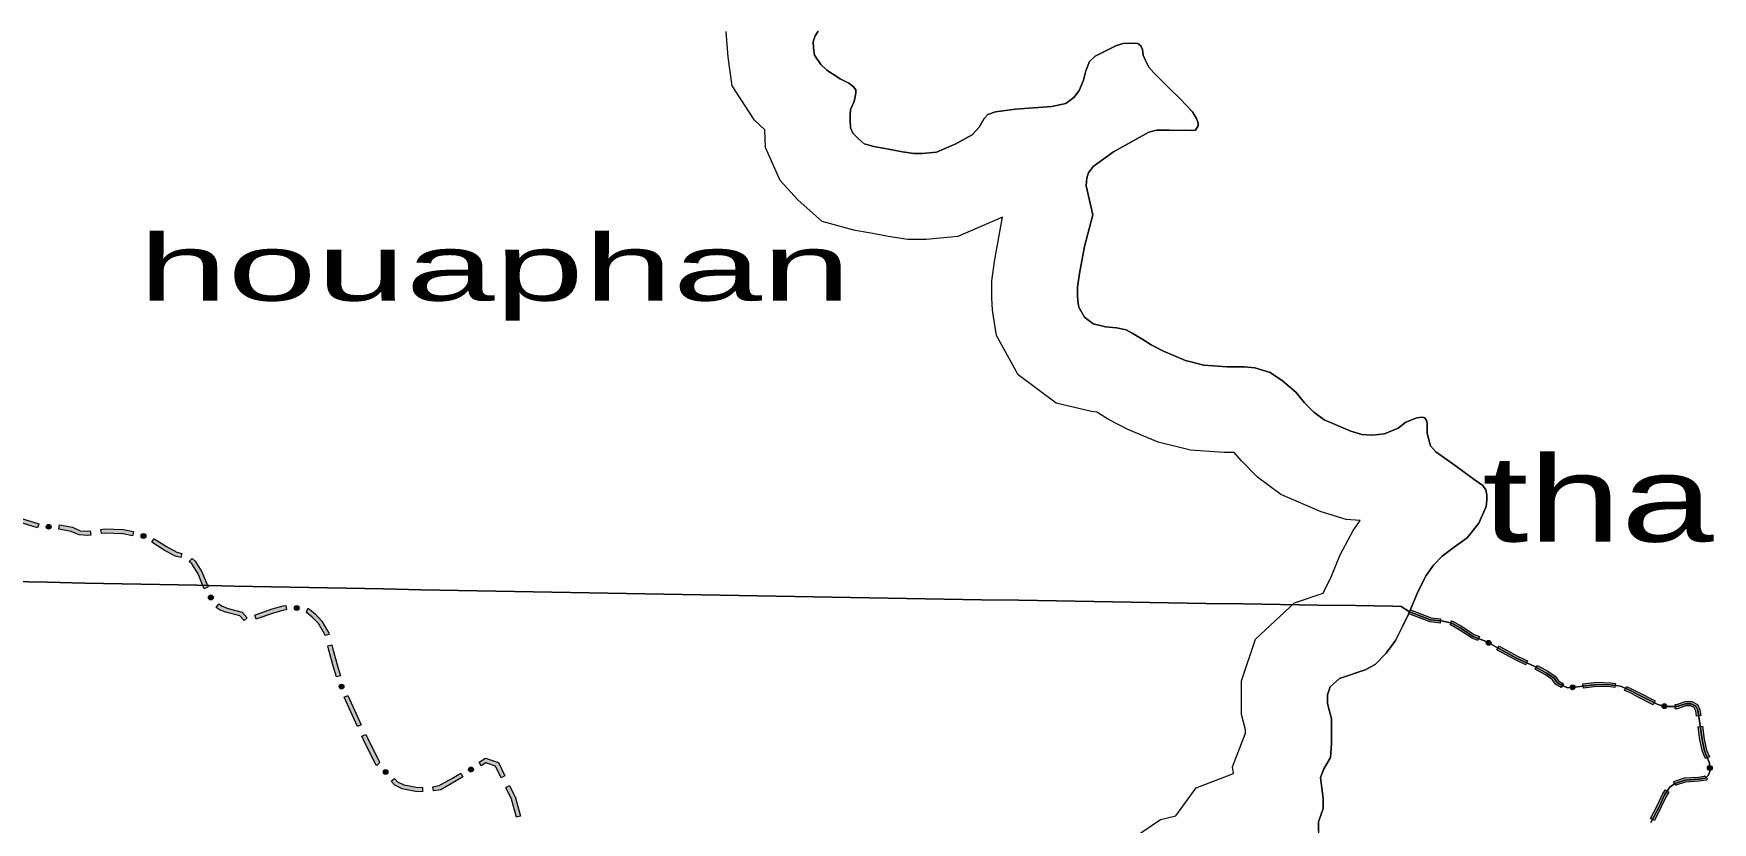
# Model space of a CAD drawing. Header units: metres. Extents: x -835890 to 1024355, y 79891 to 2211954.
# Drawn here: x -450619 to -294160, y 1755630 to 1829173 of the extents above; entities that cross this region are included whole.
import ezdxf
from ezdxf.enums import TextEntityAlignment as Align

# ---------------------------------------------------------------- set-up
doc = ezdxf.new("R2010")
doc.units = ezdxf.units.M
doc.header["$LTSCALE"] = 2200
for name, color, linetype, lineweight in [('12', 7, 'Continuous', 13), ('13', 7, 'Continuous', 13), ('18', 7, 'Continuous', 13), ('20', 7, 'Continuous', 13), ('35', 7, 'Continuous', 13), ('36', 7, 'Continuous', 13), ('37', 7, 'Continuous', 13)]:
    doc.layers.add(name, color=color, linetype=linetype, lineweight=lineweight)
doc.layers.add('3', color=7, linetype='Continuous')

msp = doc.modelspace()

# ---------------------------------------------------------------- hatches: boundary and pattern name
at = {"layer": '37'}
for points in [[(-452801, 1784537), (-452344, 1784137), (-451431, 1783886), (-450133, 1783473), (-450254, 1783092), (-451544, 1783503), (-452538, 1783776), (-453064, 1784236)], [(-448992, 1783214, 1), (-449441, 1783177, 1)], [(-448190, 1783362), (-446984, 1783145), (-446278, 1782829), (-445613, 1782775), (-445346, 1782813), (-445290, 1782417), (-445600, 1782372), (-446379, 1782435), (-447103, 1782760), (-448260, 1782968)], [(-444356, 1782954), (-443992, 1783006), (-442243, 1782934), (-441312, 1782738), (-441394, 1782347), (-442293, 1782535), (-443972, 1782605), (-444300, 1782558)], [(-440154, 1782291, 1), (-440594, 1782383, 1)], [(-439377, 1782083), (-438238, 1781370), (-437267, 1780815), (-436808, 1780708), (-436899, 1780318), (-437414, 1780439), (-438443, 1781027), (-439590, 1781744)], [(-435841, 1780247), (-435560, 1779982), (-434930, 1778980), (-434580, 1778090), (-434361, 1777580), (-434728, 1777422), (-434950, 1777938), (-435288, 1778799), (-435872, 1779726), (-436116, 1779957)], [(-433995, 1776407, 1), (-434212, 1776802, 1)], [(-433366, 1776001), (-433053, 1775784), (-432480, 1775582), (-431179, 1775248), (-430703, 1774706), (-431004, 1774442), (-431398, 1774891), (-432596, 1775199), (-433237, 1775425), (-433594, 1775672)], [(-430008, 1774955), (-429936, 1774980), (-428387, 1775536), (-427374, 1775819), (-427105, 1775849), (-427061, 1775452), (-427298, 1775426), (-428265, 1775155), (-429804, 1774602), (-429878, 1774577)], [(-425869, 1775588, 1), (-426314, 1775655, 1)], [(-425061, 1775589), (-425004, 1775572), (-424369, 1775063), (-423750, 1774403), (-423091, 1773289), (-423059, 1773157), (-423447, 1773063), (-423465, 1773136), (-424072, 1774161), (-424641, 1774769), (-425194, 1775212), (-425179, 1775207)], [(-322308, 1775445), (-320379, 1774713), (-319499, 1774615), (-319543, 1774217), (-320473, 1774321), (-322450, 1775071)], [(-318496, 1774425), (-318376, 1774398), (-317552, 1773940), (-316376, 1773156), (-315862, 1772954), (-316008, 1772582), (-316562, 1772800), (-317760, 1773598), (-318519, 1774020), (-318583, 1774034)], [(-422822, 1772186), (-422728, 1771797), (-422294, 1770217), (-422016, 1769309), (-422398, 1769192), (-422678, 1770106), (-423115, 1771696), (-423211, 1772091)], [(-314820, 1772266, 1), (-315215, 1772482, 1)], [(-314044, 1772069), (-312334, 1771134), (-311393, 1770700), (-311560, 1770336), (-312514, 1770777), (-314236, 1771719)], [(-310476, 1770263), (-309505, 1769719), (-308808, 1769254), (-308504, 1768820), (-308053, 1768557), (-308255, 1768211), (-308781, 1768518), (-309093, 1768963), (-309714, 1769378), (-310672, 1769914)], [(-421849, 1768079, 1), (-421980, 1768509, 1)], [(-306969, 1768251, 1), (-307417, 1768207, 1)], [(-306224, 1768541), (-304936, 1768701), (-303634, 1768656), (-303186, 1768592), (-303243, 1768196), (-303670, 1768257), (-304918, 1768300), (-306175, 1768144)], [(-302182, 1768305), (-301630, 1768065), (-300966, 1767710), (-299488, 1766962), (-299669, 1766605), (-301150, 1767355), (-301805, 1767705), (-302342, 1767938)], [(-421326, 1767465), (-420076, 1764737), (-420439, 1764571), (-421689, 1767298)], [(-298416, 1766423, 1), (-298854, 1766524, 1)], [(-297639, 1766634), (-297484, 1766634), (-296693, 1766897), (-296085, 1766897), (-295539, 1766624), (-295323, 1766138), (-295242, 1765591), (-295638, 1765532), (-295711, 1766025), (-295846, 1766331), (-296180, 1766497), (-296628, 1766497), (-297420, 1766234), (-297639, 1766234)], [(-419659, 1763828), (-419514, 1763512), (-418380, 1761243), (-418345, 1761205), (-418639, 1760933), (-418712, 1761013), (-419875, 1763340), (-420023, 1763662)], [(-295097, 1764601), (-294924, 1763390), (-294709, 1762360), (-294447, 1761740), (-294816, 1761584), (-295093, 1762240), (-295318, 1763321), (-295493, 1764544)], [(-417660, 1760170, 1), (-417966, 1760500, 1)], [(-413419, 1758964), (-412813, 1759061), (-411580, 1759756), (-410816, 1760219), (-410609, 1759877), (-411378, 1759410), (-412679, 1758678), (-413355, 1758569)], [(-409665, 1760683, 1), (-410049, 1760449, 1)], [(-409106, 1761255), (-408511, 1761616), (-407284, 1761206), (-406693, 1759975), (-407053, 1759802), (-407571, 1760880), (-408462, 1761178), (-408898, 1760913)], [(-294398, 1760481, 1), (-294411, 1760931, 1)], [(-416987, 1759737), (-416702, 1759428), (-416125, 1759140), (-414979, 1758910), (-414372, 1758887), (-414387, 1758487), (-415026, 1758512), (-416256, 1758758), (-416946, 1759103), (-417281, 1759465)], [(-406260, 1759074), (-405710, 1757931), (-405238, 1756227), (-405624, 1756120), (-406086, 1757790), (-406620, 1758900)], [(-298210, 1758455), (-298443, 1758117), (-298922, 1757072), (-299569, 1755814), (-299924, 1755997), (-299281, 1757247), (-298792, 1758315), (-298540, 1758682)], [(-294622, 1759686), (-294741, 1759567), (-295430, 1759468), (-296687, 1759381), (-297557, 1759091), (-297552, 1759095), (-297787, 1759419), (-297743, 1759451), (-296765, 1759777), (-295472, 1759866), (-294929, 1759944), (-294904, 1759968)]]:
    msp.add_hatch(color=256, dxfattribs=at).paths.add_polyline_path(points)

# ---------------------------------------------------------------- linework, layer by layer
at = {"layer": '12'}
for points in [[(-377830, 1827170), (-377922, 1827848), (-377968, 1828403), (-377784, 1828958), (-377506, 1829390)], [(-320761, 1793052), (-320946, 1793361), (-321223, 1793422), (-321717, 1793361), (-322718, 1792960), (-323458, 1792374), (-324721, 1791849), (-325892, 1791726), (-326848, 1791788), (-327865, 1792096), (-330345, 1793175), (-331301, 1793885), (-332164, 1794748), (-332996, 1795735), (-334228, 1796814), (-335369, 1797585), (-336817, 1798017), (-337757, 1798110), (-338404, 1798110), (-339390, 1798110), (-341548, 1798264), (-343273, 1798696), (-345323, 1799559), (-346463, 1800145), (-347233, 1800638), (-348250, 1801255), (-348805, 1801564), (-349699, 1801749), (-350716, 1801841), (-351856, 1802119), (-352688, 1802735), (-353197, 1803655), (-353289, 1804241), (-353320, 1804765), (-353320, 1805535), (-353135, 1806799), (-352673, 1809326), (-351897, 1812265), (-352534, 1814969), (-352472, 1815709), (-352318, 1816202), (-351856, 1816788), (-349961, 1818144), (-346695, 1819994), (-345956, 1820179), (-344754, 1820179), (-342751, 1820148), (-342320, 1820179), (-342074, 1820580), (-342074, 1820827), (-342228, 1821258), (-342628, 1821875), (-343753, 1823077), (-344862, 1824156), (-346218, 1825513), (-346680, 1826037), (-346988, 1826654), (-347204, 1827147), (-347265, 1827702), (-347419, 1828041), (-347697, 1828257), (-348405, 1828288), (-349083, 1828257), (-349699, 1828072), (-351687, 1827055), (-352210, 1826561), (-352549, 1825698), (-352765, 1824835), (-353166, 1823879), (-353659, 1823201), (-354429, 1822646), (-355723, 1822368), (-359097, 1822122), (-360976, 1821875), (-361685, 1821628), (-362024, 1821258), (-362486, 1820457), (-363133, 1819717), (-364674, 1818884), (-366476, 1818113), (-367801, 1817990), (-368571, 1817990), (-369650, 1818144), (-370944, 1818391), (-372299, 1818638), (-373224, 1818884), (-373778, 1819378), (-374256, 1819896), (-374472, 1820389), (-374502, 1821067), (-374502, 1821560), (-374472, 1822084), (-374133, 1822854), (-373979, 1823624), (-373979, 1823933), (-374194, 1824210), (-374656, 1824549), (-375458, 1824951), (-376690, 1825752), (-377245, 1826276), (-377830, 1827170)], [(-299893, 1755620), (-299102, 1757160), (-298618, 1758216), (-298134, 1758919), (-297650, 1759271), (-296726, 1759579), (-295451, 1759667), (-294835, 1759755), (-294571, 1760019), (-294395, 1760371), (-294418, 1761156), (-294901, 1762300), (-295121, 1763355), (-295341, 1764894), (-295517, 1766082), (-295693, 1766478), (-296133, 1766697), (-296660, 1766697), (-297452, 1766434), (-298463, 1766434), (-299242, 1766613), (-301058, 1767533), (-301717, 1767885), (-302729, 1768325), (-303652, 1768457), (-304927, 1768501), (-306752, 1768273), (-307631, 1768185), (-308115, 1768361), (-308643, 1768669), (-308950, 1769109), (-309610, 1769548), (-310709, 1770164), (-312424, 1770955), (-315238, 1772494), (-316469, 1772978), (-317656, 1773769), (-318448, 1774209), (-319239, 1774385), (-320426, 1774517), (-321176, 1774801), (-322379, 1775258), (-321771, 1776761), (-321593, 1777201), (-320823, 1778651), (-320145, 1779607), (-319344, 1780439), (-318111, 1781395), (-317001, 1782166), (-315938, 1783523), (-315260, 1785096), (-315168, 1785682), (-315168, 1786175), (-315291, 1786638), (-315568, 1787039), (-316354, 1787594), (-318357, 1789074), (-319929, 1790184), (-320422, 1790739), (-320730, 1791880), (-320730, 1792713), (-320761, 1793052)]]:
    msp.add_lwpolyline(points, dxfattribs=at)
at = {"layer": '13'}
for points in [[(-330870, 1754888), (-330870, 1755690), (-330438, 1756924), (-330438, 1757849), (-330562, 1758836), (-330685, 1759823), (-330377, 1760625), (-329760, 1761674), (-329668, 1762959), (-329668, 1765301), (-330038, 1766719), (-330038, 1767521), (-329791, 1768260), (-328928, 1769062), (-326524, 1769863), (-325599, 1770356), (-324551, 1771404), (-323688, 1772576), (-322622, 1774761), (-322379, 1775258), (-321176, 1774801), (-320426, 1774517), (-319239, 1774385), (-318448, 1774209), (-317656, 1773769), (-316469, 1772978), (-315238, 1772494), (-312424, 1770955), (-310709, 1770164), (-309610, 1769548), (-308950, 1769109), (-308643, 1768669), (-308115, 1768361), (-307631, 1768185), (-306752, 1768273), (-304927, 1768501), (-303652, 1768457)], [(-303652, 1768457), (-302729, 1768325), (-301717, 1767885), (-301058, 1767533), (-299242, 1766613), (-298463, 1766434), (-297452, 1766434), (-296660, 1766697), (-296133, 1766697), (-295693, 1766478), (-295517, 1766082), (-295341, 1764894), (-295121, 1763355), (-294901, 1762300), (-294418, 1761156), (-294395, 1760371), (-294571, 1760019), (-294835, 1759755), (-295451, 1759667), (-296726, 1759579), (-297650, 1759271), (-298134, 1758919), (-298618, 1758216), (-299102, 1757160), (-299893, 1755620)]]:
    msp.add_lwpolyline(points, dxfattribs=at)
at = {"layer": '18'}
for points in [[(-377506, 1829390), (-377784, 1828958), (-377968, 1828403), (-377922, 1827848), (-377830, 1827170), (-377245, 1826276), (-376690, 1825752), (-375458, 1824951), (-374656, 1824549), (-374194, 1824210), (-373979, 1823933), (-373979, 1823624), (-374133, 1822854), (-374472, 1822084), (-374502, 1821560), (-374502, 1821067), (-374472, 1820389), (-374256, 1819896), (-373778, 1819378), (-373224, 1818884), (-372299, 1818638), (-370944, 1818391), (-369650, 1818144), (-368571, 1817990), (-367801, 1817990)], [(-367801, 1817990), (-366476, 1818113), (-364674, 1818884), (-363133, 1819717), (-362486, 1820457), (-362024, 1821258), (-361685, 1821628), (-360976, 1821875), (-359097, 1822122), (-355723, 1822368), (-354429, 1822646), (-353659, 1823201), (-353166, 1823879), (-352765, 1824835), (-352549, 1825698), (-352210, 1826561), (-351687, 1827055), (-349699, 1828072), (-349083, 1828257), (-348405, 1828288), (-347697, 1828257), (-347419, 1828041), (-347265, 1827702), (-347204, 1827147), (-346988, 1826654), (-346680, 1826037), (-346218, 1825513), (-344862, 1824156), (-343753, 1823077), (-342628, 1821875), (-342228, 1821258), (-342074, 1820827), (-342074, 1820580), (-342320, 1820179), (-342751, 1820148), (-344754, 1820179), (-345956, 1820179), (-346695, 1819994), (-349961, 1818144), (-351856, 1816788), (-352318, 1816202), (-352472, 1815709), (-352534, 1814969), (-351897, 1812265), (-352673, 1809326), (-353135, 1806799), (-353320, 1805535), (-353320, 1804765), (-353289, 1804241), (-353197, 1803655), (-352688, 1802735), (-351856, 1802119), (-350716, 1801841), (-349699, 1801749), (-348805, 1801564), (-348250, 1801255), (-347233, 1800638), (-346463, 1800145), (-345323, 1799559), (-343273, 1798696), (-341548, 1798264), (-339390, 1798110), (-338404, 1798110), (-337757, 1798110), (-336817, 1798017), (-335369, 1797585), (-334228, 1796814), (-332996, 1795735), (-332164, 1794748), (-331301, 1793885), (-330345, 1793175), (-327865, 1792096), (-326848, 1791788), (-325892, 1791726), (-324721, 1791849), (-323458, 1792374), (-322718, 1792960), (-321717, 1793361), (-321223, 1793422), (-320946, 1793361), (-320761, 1793052), (-320730, 1792713), (-320730, 1791880), (-320422, 1790739), (-319929, 1790184), (-318357, 1789074), (-316354, 1787594), (-315568, 1787039), (-315291, 1786638), (-315168, 1786175), (-315168, 1785682), (-315260, 1785096), (-315938, 1783523), (-317001, 1782166), (-318111, 1781395), (-319344, 1780439), (-320145, 1779607), (-320823, 1778651), (-321593, 1777201), (-321771, 1776761), (-322379, 1775258)], [(-322379, 1775258), (-323176, 1775776), (-323954, 1775787), (-327437, 1775840), (-330920, 1775893), (-334403, 1775946), (-337886, 1776000), (-341369, 1776054), (-344852, 1776110), (-348335, 1776165), (-351818, 1776221), (-355301, 1776278), (-358784, 1776336), (-362267, 1776393), (-365750, 1776452), (-369233, 1776511), (-372716, 1776570), (-376199, 1776631), (-379682, 1776691), (-383165, 1776752), (-386648, 1776814), (-390131, 1776877), (-393614, 1776940), (-397097, 1777003), (-400580, 1777067), (-404063, 1777132), (-407546, 1777197), (-411029, 1777263), (-414512, 1777329), (-417994, 1777396), (-421477, 1777463), (-424960, 1777531), (-428443, 1777600), (-431926, 1777669), (-435409, 1777738), (-438891, 1777808), (-442374, 1777879), (-445857, 1777951), (-449340, 1778022), (-452822, 1778095)], [(-452822, 1778095), (-449340, 1778022), (-445857, 1777951), (-442374, 1777879), (-438891, 1777808), (-435409, 1777738), (-431926, 1777669), (-428443, 1777600), (-424960, 1777531), (-421477, 1777463), (-417994, 1777396), (-414512, 1777329), (-411029, 1777263), (-407546, 1777197), (-404063, 1777132), (-400580, 1777067), (-397097, 1777003), (-393614, 1776940), (-390131, 1776877), (-386648, 1776814), (-383165, 1776752), (-379682, 1776691), (-376199, 1776631), (-372716, 1776570), (-369233, 1776511), (-365750, 1776452), (-362267, 1776393), (-358784, 1776336), (-355301, 1776278), (-351818, 1776221), (-348335, 1776165), (-344852, 1776110), (-341369, 1776054), (-337886, 1776000), (-334403, 1775946), (-330920, 1775893), (-327437, 1775840), (-323954, 1775787), (-323176, 1775776), (-322379, 1775258), (-322622, 1774761), (-323688, 1772576), (-324551, 1771404), (-325599, 1770356), (-326524, 1769863), (-328928, 1769062), (-329791, 1768260), (-330038, 1767521), (-330038, 1766719), (-329668, 1765301), (-329668, 1762959), (-329760, 1761674), (-330377, 1760625), (-330685, 1759823), (-330562, 1758836), (-330438, 1757849), (-330438, 1756924), (-330870, 1755690), (-330870, 1754888)], [(-452822, 1778095), (-449340, 1778022), (-445857, 1777951), (-442374, 1777879), (-438891, 1777808), (-435409, 1777738), (-431926, 1777669), (-428443, 1777600), (-424960, 1777531), (-421477, 1777463), (-417994, 1777396), (-414512, 1777329), (-411029, 1777263), (-407546, 1777197), (-404063, 1777132), (-400580, 1777067), (-397097, 1777003), (-393614, 1776940), (-390131, 1776877), (-386648, 1776814), (-383165, 1776752), (-379682, 1776691), (-376199, 1776631), (-372716, 1776570), (-369233, 1776511), (-365750, 1776452), (-362267, 1776393), (-358784, 1776336), (-355301, 1776278), (-351818, 1776221), (-348335, 1776165), (-344852, 1776110), (-341369, 1776054), (-337886, 1776000), (-334403, 1775946), (-330920, 1775893), (-327437, 1775840), (-323954, 1775787), (-323176, 1775776), (-322379, 1775258), (-322622, 1774761), (-323688, 1772576), (-324551, 1771404), (-325599, 1770356), (-326524, 1769863), (-328928, 1769062), (-329791, 1768260), (-330038, 1767521), (-330038, 1766719), (-329668, 1765301), (-329668, 1762959), (-329760, 1761674), (-330377, 1760625), (-330685, 1759823), (-330562, 1758836), (-330438, 1757849), (-330438, 1756924), (-330870, 1755690), (-330870, 1754888)]]:
    msp.add_lwpolyline(points, dxfattribs=at)
at = {"layer": '35'}
for points in [[(-360307, 1812051), (-364485, 1810264), (-367429, 1809990), (-369140, 1809990), (-370965, 1810251), (-372409, 1810526), (-374050, 1810825), (-377121, 1811644), (-379394, 1813665), (-381048, 1815463), (-382396, 1818543), (-382472, 1820209), (-383423, 1821108), (-385513, 1824300), (-385877, 1826976), (-386077, 1829375)], [(-377506, 1829390), (-377784, 1828958), (-377968, 1828403), (-377922, 1827848), (-377830, 1827170), (-377245, 1826276), (-376690, 1825752), (-375458, 1824951), (-374656, 1824549), (-374194, 1824210), (-373979, 1823933), (-373979, 1823624), (-374133, 1822854), (-374472, 1822084), (-374502, 1821560), (-374502, 1821067), (-374472, 1820389), (-374256, 1819896), (-373778, 1819378), (-373224, 1818884), (-372299, 1818638), (-370944, 1818391), (-369650, 1818144), (-368571, 1817990), (-367801, 1817990), (-366476, 1818113), (-364674, 1818884), (-363133, 1819717), (-362486, 1820457), (-362024, 1821258), (-361685, 1821628), (-360976, 1821875), (-359097, 1822122), (-355723, 1822368), (-354429, 1822646), (-353659, 1823201), (-353166, 1823879), (-352765, 1824835), (-352549, 1825698), (-352210, 1826561), (-351687, 1827055), (-349699, 1828072), (-349083, 1828257), (-348405, 1828288), (-347697, 1828257), (-347419, 1828041), (-347265, 1827702), (-347204, 1827147), (-346988, 1826654), (-346680, 1826037), (-346218, 1825513), (-344862, 1824156), (-343753, 1823077), (-342628, 1821875), (-342228, 1821258), (-342074, 1820827), (-342074, 1820580), (-342173, 1820418)], [(-342173, 1820418), (-342320, 1820179), (-342751, 1820148), (-344754, 1820179), (-345956, 1820179), (-346695, 1819994), (-349961, 1818144), (-351856, 1816788), (-352318, 1816202), (-352472, 1815709), (-352534, 1814969), (-351897, 1812265), (-352673, 1809326), (-353135, 1806799), (-353320, 1805535), (-353320, 1804765), (-353289, 1804241), (-353197, 1803655), (-352688, 1802735), (-351856, 1802119), (-350716, 1801841), (-349699, 1801749), (-348805, 1801564), (-348250, 1801255), (-347233, 1800638), (-346463, 1800145), (-345323, 1799559), (-343273, 1798696), (-341548, 1798264), (-339390, 1798110), (-338404, 1798110)], [(-338717, 1790110), (-339676, 1790110), (-342813, 1790334), (-345812, 1791084), (-348709, 1792305), (-350457, 1793203), (-351465, 1793849), (-351519, 1793881), (-352031, 1793928), (-355320, 1794728), (-358848, 1797344), (-360879, 1801017), (-361252, 1803380), (-361320, 1804529), (-361320, 1806117), (-361030, 1808098), (-360307, 1812051)], [(-338404, 1798110), (-337757, 1798110), (-336817, 1798017), (-335369, 1797585), (-334228, 1796814), (-332996, 1795735), (-332164, 1794748), (-331301, 1793885), (-330345, 1793175), (-327865, 1792096), (-326848, 1791788), (-325892, 1791726), (-324721, 1791849), (-323458, 1792374), (-322718, 1792960), (-321717, 1793361), (-321223, 1793422), (-320946, 1793361), (-320761, 1793052), (-320730, 1792713), (-320730, 1791880), (-320422, 1790739), (-319929, 1790184), (-318357, 1789074), (-316354, 1787594), (-315568, 1787039), (-315291, 1786638), (-315168, 1786175), (-315168, 1785682), (-315260, 1785096), (-315938, 1783523), (-317001, 1782166), (-318111, 1781395), (-319344, 1780439), (-320145, 1779607), (-320823, 1778651), (-321593, 1777201), (-322379, 1775258)], [(-329691, 1778516), (-328853, 1780588), (-327646, 1782859), (-326992, 1783780), (-328285, 1783864), (-330630, 1784575), (-334378, 1786206), (-336543, 1787813), (-338062, 1789333), (-338717, 1790110)], [(-348116, 1754185), (-345585, 1755913), (-344154, 1756259), (-342270, 1758852), (-338793, 1760190), (-338872, 1760822), (-337668, 1763954), (-337668, 1764275), (-338038, 1765693), (-338038, 1768819), (-336734, 1772731), (-333102, 1776103), (-330434, 1776992), (-329691, 1778516)], [(-322379, 1775258), (-323688, 1772576), (-324551, 1771404), (-325599, 1770356), (-326524, 1769863), (-328928, 1769062), (-329791, 1768260), (-330038, 1767521), (-330038, 1766719), (-329668, 1765301), (-329668, 1762959), (-329760, 1761674), (-330377, 1760625), (-330685, 1759823), (-330562, 1758836), (-330438, 1757849), (-330438, 1756924), (-330870, 1755690), (-330870, 1754888), (-330870, 1754265), (-348116, 1754185)]]:
    msp.add_lwpolyline(points, dxfattribs=at)
at = {"layer": '36'}
for points in [[(-377506, 1829390), (-377784, 1828958), (-377968, 1828403), (-377922, 1827848), (-377830, 1827170), (-377245, 1826276), (-376690, 1825752), (-375458, 1824951), (-374656, 1824549), (-374194, 1824210), (-373979, 1823933), (-373979, 1823624), (-374133, 1822854), (-374472, 1822084), (-374502, 1821560), (-374502, 1821067), (-374472, 1820389), (-374256, 1819896), (-373778, 1819378), (-373224, 1818884), (-372299, 1818638), (-370944, 1818391), (-369650, 1818144), (-368571, 1817990), (-367801, 1817990), (-366476, 1818113), (-364674, 1818884), (-363133, 1819717), (-362486, 1820457), (-362024, 1821258), (-361685, 1821628), (-360976, 1821875), (-359097, 1822122), (-355723, 1822368), (-354429, 1822646), (-353659, 1823201), (-353166, 1823879), (-352765, 1824835), (-352549, 1825698), (-352210, 1826561), (-351687, 1827055), (-349699, 1828072), (-349083, 1828257), (-348405, 1828288), (-347697, 1828257), (-347419, 1828041), (-347265, 1827702), (-347204, 1827147), (-346988, 1826654), (-346680, 1826037), (-346218, 1825513), (-344862, 1824156), (-343753, 1823077), (-342628, 1821875), (-342228, 1821258), (-342074, 1820827), (-342074, 1820580), (-342320, 1820179), (-342751, 1820148), (-344754, 1820179), (-345956, 1820179), (-346695, 1819994), (-349961, 1818144), (-351856, 1816788), (-352318, 1816202), (-352472, 1815709), (-352534, 1814969), (-351897, 1812265), (-352673, 1809326), (-353135, 1806799), (-353320, 1805535), (-353320, 1804765), (-353289, 1804241), (-353197, 1803655), (-352688, 1802735), (-351856, 1802119), (-350716, 1801841), (-349699, 1801749), (-348805, 1801564), (-348250, 1801255), (-347233, 1800638), (-346463, 1800145), (-345323, 1799559), (-343273, 1798696), (-341548, 1798264), (-339390, 1798110), (-338404, 1798110)], [(-338404, 1798110), (-337757, 1798110), (-336817, 1798017), (-335369, 1797585), (-334228, 1796814), (-332996, 1795735), (-332164, 1794748), (-331301, 1793885), (-330345, 1793175), (-327865, 1792096), (-326848, 1791788), (-325892, 1791726), (-324721, 1791849), (-323458, 1792374), (-322718, 1792960), (-321717, 1793361), (-321223, 1793422), (-320946, 1793361), (-320761, 1793052), (-320730, 1792713), (-320730, 1791880), (-320422, 1790739), (-319929, 1790184), (-318357, 1789074), (-316354, 1787594), (-315568, 1787039), (-315291, 1786638), (-315168, 1786175), (-315168, 1785682), (-315260, 1785096), (-315938, 1783523), (-317001, 1782166), (-318111, 1781395), (-319344, 1780439), (-320145, 1779607), (-320823, 1778651), (-321593, 1777201), (-322379, 1775258)], [(-322379, 1775258), (-323688, 1772576), (-324551, 1771404), (-325599, 1770356), (-326524, 1769863), (-328928, 1769062), (-329791, 1768260), (-330038, 1767521), (-330038, 1766719), (-329668, 1765301), (-329668, 1762959), (-329760, 1761674), (-330377, 1760625), (-330685, 1759823), (-330562, 1758836), (-330438, 1757849), (-330438, 1756924), (-330870, 1755690), (-330870, 1754888)]]:
    msp.add_lwpolyline(points, dxfattribs=at)
at = {"layer": '37'}
for points in [[(-452801, 1784537), (-452344, 1784137), (-451431, 1783886), (-450133, 1783473), (-450254, 1783092), (-451544, 1783503), (-452538, 1783776), (-453064, 1784236)], [(-448190, 1783362), (-446984, 1783145), (-446278, 1782829), (-445613, 1782775), (-445346, 1782813), (-445290, 1782417), (-445600, 1782372), (-446379, 1782435), (-447103, 1782760), (-448260, 1782968)], [(-444356, 1782954), (-443992, 1783006), (-442243, 1782934), (-441312, 1782738), (-441394, 1782347), (-442293, 1782535), (-443972, 1782605), (-444300, 1782558)], [(-439377, 1782083), (-438238, 1781370), (-437267, 1780815), (-436808, 1780708), (-436899, 1780318), (-437414, 1780439), (-438443, 1781027), (-439590, 1781744)], [(-435841, 1780247), (-435560, 1779982), (-434930, 1778980), (-434580, 1778090), (-434361, 1777580), (-434728, 1777422), (-434950, 1777938), (-435288, 1778799), (-435872, 1779726), (-436116, 1779957)], [(-433366, 1776001), (-433053, 1775784), (-432480, 1775582), (-431179, 1775248), (-430703, 1774706), (-431004, 1774442), (-431398, 1774891), (-432596, 1775199), (-433237, 1775425), (-433594, 1775672)], [(-430008, 1774955), (-429936, 1774980), (-428387, 1775536), (-427374, 1775819), (-427105, 1775849), (-427061, 1775452), (-427298, 1775426), (-428265, 1775155), (-429804, 1774602), (-429878, 1774577)], [(-425061, 1775589), (-425004, 1775572), (-424369, 1775063), (-423750, 1774403), (-423091, 1773289), (-423059, 1773157), (-423447, 1773063), (-423465, 1773136), (-424072, 1774161), (-424641, 1774769), (-425194, 1775212), (-425179, 1775207)], [(-322308, 1775445), (-320379, 1774713), (-319499, 1774615), (-319543, 1774217), (-320473, 1774321), (-322450, 1775071)], [(-318496, 1774425), (-318376, 1774398), (-317552, 1773940), (-316376, 1773156), (-315862, 1772954), (-316008, 1772582), (-316562, 1772800), (-317760, 1773598), (-318519, 1774020), (-318583, 1774034)], [(-422822, 1772186), (-422728, 1771797), (-422294, 1770217), (-422016, 1769309), (-422398, 1769192), (-422678, 1770106), (-423115, 1771696), (-423211, 1772091)], [(-314044, 1772069), (-312334, 1771134), (-311393, 1770700), (-311560, 1770336), (-312514, 1770777), (-314236, 1771719)], [(-310476, 1770263), (-309505, 1769719), (-308808, 1769254), (-308504, 1768820), (-308053, 1768557), (-308255, 1768211), (-308781, 1768518), (-309093, 1768963), (-309714, 1769378), (-310672, 1769914)], [(-306224, 1768541), (-304936, 1768701), (-303634, 1768656), (-303186, 1768592), (-303243, 1768196), (-303670, 1768257), (-304918, 1768300), (-306175, 1768144)], [(-302182, 1768305), (-301630, 1768065), (-300966, 1767710), (-299488, 1766962), (-299669, 1766605), (-301150, 1767355), (-301805, 1767705), (-302342, 1767938)], [(-421326, 1767465), (-420076, 1764737), (-420439, 1764571), (-421689, 1767298)], [(-297639, 1766634), (-297484, 1766634), (-296693, 1766897), (-296085, 1766897), (-295539, 1766624), (-295323, 1766138), (-295242, 1765591), (-295638, 1765532), (-295711, 1766025), (-295846, 1766331), (-296180, 1766497), (-296628, 1766497), (-297420, 1766234), (-297639, 1766234)], [(-419659, 1763828), (-419514, 1763512), (-418380, 1761243), (-418345, 1761205), (-418639, 1760933), (-418712, 1761013), (-419875, 1763340), (-420023, 1763662)], [(-295097, 1764601), (-294924, 1763390), (-294709, 1762360), (-294447, 1761740), (-294816, 1761584), (-295093, 1762240), (-295318, 1763321), (-295493, 1764544)], [(-413419, 1758964), (-412813, 1759061), (-411580, 1759756), (-410816, 1760219), (-410609, 1759877), (-411378, 1759410), (-412679, 1758678), (-413355, 1758569)], [(-409106, 1761255), (-408511, 1761616), (-407284, 1761206), (-406693, 1759975), (-407053, 1759802), (-407571, 1760880), (-408462, 1761178), (-408898, 1760913)], [(-416987, 1759737), (-416702, 1759428), (-416125, 1759140), (-414979, 1758910), (-414372, 1758887), (-414387, 1758487), (-415026, 1758512), (-416256, 1758758), (-416946, 1759103), (-417281, 1759465)], [(-406260, 1759074), (-405710, 1757931), (-405238, 1756227), (-405624, 1756120), (-406086, 1757790), (-406620, 1758900)], [(-298210, 1758455), (-298443, 1758117), (-298922, 1757072), (-299569, 1755814), (-299924, 1755997), (-299281, 1757247), (-298792, 1758315), (-298540, 1758682)], [(-294622, 1759686), (-294741, 1759567), (-295430, 1759468), (-296687, 1759381), (-297557, 1759091), (-297552, 1759095), (-297787, 1759419), (-297743, 1759451), (-296765, 1759777), (-295472, 1759866), (-294929, 1759944), (-294904, 1759968)]]:
    msp.add_lwpolyline(points, close=True, dxfattribs=at)
for centre in [(-449216, 1783195), (-440374, 1782337), (-434104, 1776604), (-426092, 1775622), (-315018, 1772374), (-421915, 1768294), (-307193, 1768229), (-298635, 1766473), (-417813, 1760335), (-409857, 1760566), (-294405, 1760706)]:
    msp.add_circle(centre, 225, dxfattribs=at)

# ---------------------------------------------------------------- texts
at = {"layer": '20', "width": 1.8}
msp.add_text('houaphan', height=6200, dxfattribs=at).set_placement((-440837, 1804269))
at = {"layer": '3', "width": 1.45}
msp.add_text('thanh', height=8000, dxfattribs=at).set_placement((-296200, 1781807), align=Align.CENTER)

doc.saveas('drawing.dxf')
